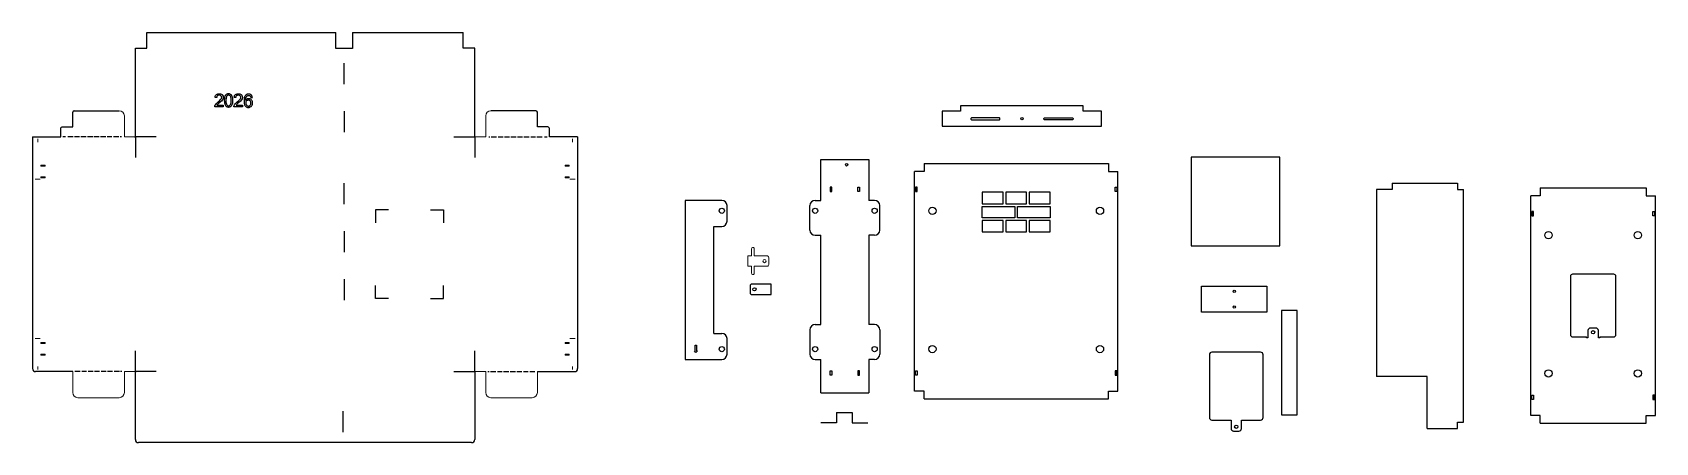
# Model space of a CAD drawing. Header units: inches. Extents: x 128818 to 131926, y 6467 to 7253.
import ezdxf

# ---------------------------------------------------------------- set-up
doc = ezdxf.new("R2010")
doc.units = ezdxf.units.IN
doc.header["$MEASUREMENT"] = 0
doc.layers.add('Layer1', color=7, linetype='Continuous')

msp = doc.modelspace()

# ---------------------------------------------------------------- linework, layer by layer
at = {"color": 7}
for p, q in [((129036.6, 7222.6), (129036.6, 7252.6)), ((129398.6, 7221.6), (129398.6, 7252.6)), ((129430.6, 7252.6), (129430.6, 7221.6)), ((129642.6, 7222.6), (129642.6, 7252.6)), ((129014.6, 7053.6), (129014.6, 7222.6)), ((129014.6, 7222.6), (129036.6, 7222.6)), ((129430.6, 7221.6), (129398.6, 7221.6)), ((129664.6, 7222.6), (129642.6, 7222.6)), ((129664.6, 7053.6), (129664.6, 7222.6)), ((128894.6, 7071.6), (128894.6, 7099.6)), ((128897.6, 7102.6), (128983.6, 7102.6)), ((129781.6, 7102.6), (129695.6, 7102.6)), ((129784.6, 7071.6), (129784.6, 7099.6)), ((128817.6, 7052.6), (128817.6, 6608.6)), ((128817.6, 7052.6), (128871.6, 7052.6)), ((129861.6, 7052.6), (129807.6, 7052.6)), ((129861.6, 7052.6), (129861.6, 6608.6)), ((128894.6, 6602.6), (128823.6, 6602.6)), ((129014.6, 6472.6), (129014.6, 6601.6)), ((129664.6, 6601.6), (129664.6, 6472.6)), ((129784.6, 6602.6), (129855.6, 6602.6)), ((129658.6, 6466.6), (129020.6, 6466.6))]:
    msp.add_line(p, q, dxfattribs=at)
at = {"color": 6}
for p, q in [((129414.6, 7153.7), (129414.6, 7193.7)), ((129414.6, 7101.6), (129414.6, 7061.6)), ((128880.9, 7052.6), (128875.9, 7052.6)), ((128895.4, 7052.6), (128885.4, 7052.6)), ((128907.4, 7052.6), (128898.4, 7052.6)), ((128920.4, 7052.6), (128910.4, 7052.6)), ((128932.9, 7052.6), (128922.9, 7052.6)), ((128945.1, 7052.6), (128935.4, 7052.6)), ((128957.9, 7052.6), (128948.1, 7052.6)), ((128969.9, 7052.6), (128960.4, 7052.6)), ((128982.9, 7052.6), (128972.9, 7052.6)), ((128987.9, 7052.6), (128985.4, 7052.6)), ((129014.6, 7051.6), (129014.6, 7012.9)), ((129014.6, 7051.6), (129014.6, 7012.9)), ((129054.3, 7052.6), (129015.6, 7052.6)), ((129054.3, 7052.6), (129015.6, 7052.6)), ((129624.8, 7052.6), (129663.6, 7052.6)), ((129624.8, 7052.6), (129663.6, 7052.6)), ((129664.6, 7051.6), (129664.6, 7012.9)), ((129664.6, 7051.6), (129664.6, 7012.9)), ((129691.3, 7052.6), (129693.8, 7052.6)), ((129696.3, 7052.6), (129706.3, 7052.6)), ((129709.3, 7052.6), (129718.8, 7052.6)), ((129721.3, 7052.6), (129731, 7052.6)), ((129734, 7052.6), (129743.8, 7052.6)), ((129746.3, 7052.6), (129756.3, 7052.6)), ((129758.8, 7052.6), (129768.8, 7052.6)), ((129771.8, 7052.6), (129780.8, 7052.6)), ((129783.8, 7052.6), (129793.8, 7052.6)), ((129798.3, 7052.6), (129803.3, 7052.6)), ((129414.6, 6923.8), (129414.6, 6963.8)), ((129414.6, 6871.8), (129414.6, 6831.8)), ((129414.6, 6779.8), (129414.6, 6739.8)), ((129014.6, 6603.6), (129014.6, 6642.4)), ((129014.6, 6603.6), (129014.6, 6642.4)), ((129664.6, 6603.6), (129664.6, 6642.4)), ((129664.6, 6603.6), (129664.6, 6642.4)), ((128909, 6602.6), (128899, 6602.6)), ((128921, 6602.6), (128912, 6602.6)), ((128934, 6602.6), (128924, 6602.6)), ((128946.2, 6602.6), (128936.5, 6602.6)), ((128959, 6602.6), (128949.2, 6602.6)), ((128971, 6602.6), (128961.5, 6602.6)), ((128984, 6602.6), (128974, 6602.6)), ((128989, 6602.6), (128986.5, 6602.6)), ((129054.3, 6602.6), (129015.6, 6602.6)), ((129054.3, 6602.6), (129015.6, 6602.6)), ((129624.8, 6602.6), (129663.6, 6602.6)), ((129624.8, 6602.6), (129663.6, 6602.6)), ((129689.9, 6602.6), (129692.4, 6602.6)), ((129694.9, 6602.6), (129704.9, 6602.6)), ((129707.9, 6602.6), (129717.4, 6602.6)), ((129719.9, 6602.6), (129729.6, 6602.6)), ((129732.6, 6602.6), (129742.4, 6602.6)), ((129744.9, 6602.6), (129754.9, 6602.6)), ((129757.9, 6602.6), (129766.9, 6602.6)), ((129769.9, 6602.6), (129779.9, 6602.6)), ((129412.1, 6526.6), (129412.1, 6486.6))]:
    msp.add_line(p, q, dxfattribs=at)
at = {"color": 7, "lineweight": 5, "ltscale": 2}
for p, q in [((128993.6, 7092.6), (128993.6, 7052.6)), ((129685.6, 7092.6), (129685.6, 7052.6)), ((129013.6, 7052.6), (128993.6, 7052.6)), ((129665.6, 7052.6), (129685.6, 7052.6)), ((128894.6, 6602.6), (128894.6, 6562.6)), ((129013.6, 6602.6), (128993.6, 6602.6)), ((128993.6, 6562.6), (128993.6, 6602.6)), ((129665.6, 6602.6), (129685.6, 6602.6)), ((129685.6, 6562.6), (129685.6, 6602.6)), ((129784.6, 6602.6), (129784.6, 6562.6)), ((128904.6, 6552.6), (128983.6, 6552.6)), ((129774.6, 6552.6), (129695.6, 6552.6))]:
    msp.add_line(p, q, dxfattribs=at)
at = {"color": 2}
for p, q in [((130560, 7101.7), (130560, 7072.7)), ((130595, 7101.7), (130560, 7101.7)), ((130830, 7111.7), (130595, 7111.7)), ((130595, 7111.7), (130595, 7101.7)), ((130830, 7101.7), (130830, 7111.7)), ((130865, 7101.7), (130830, 7101.7)), ((130865, 7072.7), (130865, 7101.7)), ((130560, 7072.7), (130865, 7072.7)), ((130525, 7001.3), (130878, 7001.3)), ((131421.4, 6963.5), (131546.4, 6963.5)), ((131421.4, 6963.5), (131421.4, 6951.5)), ((131546.4, 6963.5), (131546.4, 6951.5)), ((131546.4, 6951.5), (131558.4, 6951.5)), ((131558.4, 6505.5), (131558.4, 6951.5)), ((131488.4, 6493.5), (131488.4, 6593.5)), ((130525, 6550.3), (130878, 6550.3)), ((130357.6, 6504.5), (130327.6, 6504.5)), ((130357.6, 6524.5), (130387.6, 6524.5)), ((130357.6, 6524.5), (130357.6, 6504.5)), ((130387.6, 6524.5), (130387.6, 6504.5)), ((130387.6, 6504.5), (130417.6, 6504.5)), ((131546.4, 6493.5), (131546.4, 6505.5)), ((131546.4, 6505.5), (131558.4, 6505.5)), ((131488.4, 6493.5), (131546.4, 6493.5))]:
    msp.add_line(p, q, dxfattribs=at)
at = {"color": 3, "lineweight": 5, "ltscale": 2}
for p, q in [((128827.6, 7048.6), (128827.6, 7042.6)), ((129851.6, 7048.6), (129851.6, 7042.6)), ((128832.6, 6971.2), (128822.6, 6971.2)), ((129846.6, 6971.2), (129856.6, 6971.2)), ((128832.6, 6666.2), (128822.6, 6666.2)), ((129846.6, 6666.2), (129856.6, 6666.2)), ((128827.6, 6606.6), (128827.6, 6612.6)), ((129851.6, 6606.6), (129851.6, 6612.6))]:
    msp.add_line(p, q, dxfattribs=at)
at = {"color": 215, "true_color": 0xa953a0}
for p, q in [((130327.4, 6930.8), (130327.4, 7009.2)), ((130327.4, 7009.2), (130419.4, 7009.2)), ((130419.4, 7009.2), (130419.4, 6930.8)), ((130306.4, 6873.8), (130306.4, 6920.8)), ((130316.4, 6930.8), (130327.4, 6930.8)), ((130430.4, 6930.8), (130419.4, 6930.8)), ((130440.4, 6873.8), (130440.4, 6920.8)), ((130316.4, 6863.8), (130327.4, 6863.8)), ((130327.4, 6692.8), (130327.4, 6863.8)), ((130419.4, 6863.8), (130419.4, 6692.8)), ((130430.4, 6863.8), (130419.4, 6863.8)), ((130316.4, 6692.8), (130327.4, 6692.8)), ((130430.4, 6692.8), (130419.4, 6692.8)), ((130306.4, 6682.8), (130306.4, 6635.8)), ((130440.4, 6682.8), (130440.4, 6635.8)), ((130316.4, 6625.8), (130327.4, 6625.8)), ((130419.4, 6625.8), (130419.4, 6562.2)), ((130430.4, 6625.8), (130419.4, 6625.8))]:
    msp.add_line(p, q, dxfattribs=at)
at = {"color": 114}
for p, q in [((131421.4, 6951.5), (131391.4, 6951.5)), ((131391.4, 6951.5), (131391.4, 6593.5))]:
    msp.add_line(p, q, dxfattribs=at)
at = {"color": 31, "true_color": 0xfecc66}
for p, q in [((131704.9, 6954.7), (131907.9, 6954.7)), ((131704.9, 6503.7), (131907.9, 6503.7))]:
    msp.add_line(p, q, dxfattribs=at)
at = {"color": 4}
for p, q in [((130122.7, 6930.8), (130067.7, 6930.8)), ((130067.7, 6930.8), (130067.7, 6625.8)), ((130137.7, 6930.8), (130122.7, 6930.8)), ((130147.7, 6890.8), (130147.7, 6920.8)), ((130122.7, 6675.8), (130122.7, 6880.8)), ((130122.7, 6880.8), (130137.7, 6880.8)), ((130122.7, 6675.8), (130137.7, 6675.8)), ((130147.7, 6635.8), (130147.7, 6665.8)), ((130067.7, 6625.8), (130126.7, 6625.8)), ((130126.7, 6625.8), (130137.7, 6625.8))]:
    msp.add_line(p, q, dxfattribs=at)
at = {"color": 7}
for points in [[(129036.6, 7252.6), (129398.6, 7252.6)], [(129430.6, 7252.6), (129642.6, 7252.6)]]:
    msp.add_lwpolyline(points, dxfattribs=at)
at = {"color": 6}
for points in [[(129170.4, 7127.7), (129167.2, 7127.9), (129167.4, 7129.3), (129167.7, 7130.6), (129168.2, 7131.6), (129169.1, 7132.8), (129170, 7133.7), (129171.2, 7134.3), (129172.7, 7134.9), (129173.9, 7135.1), (129175.1, 7135.2), (129176.6, 7135.1), (129178, 7134.8), (129179.3, 7134.3), (129180.7, 7133.5), (129181.7, 7132.4), (129182.6, 7130.8), (129182.9, 7129.6), (129183.1, 7128.5), (129183.1, 7127), (129182.8, 7126.2), (129182.4, 7125.1), (129181.5, 7123.7), (129180.8, 7122.6), (129179.4, 7121.1), (129178, 7119.7), (129176.4, 7118.4), (129173.3, 7115.8), (129172.2, 7114.7), (129171.6, 7114.1), (129170.9, 7113.1), (129183.1, 7113.1), (129183.1, 7110.1), (129166.7, 7110.1), (129166.7, 7110.8), (129166.8, 7111.6), (129167.1, 7112.7), (129168, 7114.2), (129169.2, 7115.9), (129171, 7117.6), (129173.2, 7119.5), (129175.8, 7121.7), (129177.3, 7123.3), (129178.6, 7124.7), (129179.5, 7126.2), (129179.9, 7127.4), (129180, 7128.6), (129179.9, 7129.2), (129179.7, 7129.8), (129179.3, 7130.6), (129178.6, 7131.4), (129177.8, 7131.9), (129176.6, 7132.5), (129175.5, 7132.5), (129174.4, 7132.5), (129173.5, 7132.3), (129172.8, 7132), (129171.9, 7131.5), (129171.1, 7130.6), (129170.7, 7129.7), (129170.5, 7129), (129170.4, 7128.4)], [(129206.9, 7127.7), (129203.8, 7127.9), (129204, 7129.3), (129204.2, 7130.6), (129204.8, 7131.6), (129205.6, 7132.8), (129206.6, 7133.7), (129207.8, 7134.3), (129209.3, 7134.9), (129210.4, 7135.1), (129211.6, 7135.2), (129213.2, 7135.1), (129214.6, 7134.8), (129215.8, 7134.3), (129217.2, 7133.5), (129218.3, 7132.4), (129219.2, 7130.8), (129219.5, 7129.6), (129219.6, 7128.5), (129219.6, 7127), (129219.4, 7126.2), (129218.9, 7125.1), (129218.1, 7123.7), (129217.3, 7122.6), (129215.9, 7121.1), (129214.5, 7119.7), (129212.9, 7118.4), (129209.9, 7115.8), (129208.7, 7114.7), (129208.1, 7114.1), (129207.5, 7113.1), (129219.7, 7113.1), (129219.6, 7110.1), (129203.2, 7110.1), (129203.2, 7110.8), (129203.4, 7111.6), (129203.6, 7112.7), (129204.5, 7114.2), (129205.8, 7115.9), (129207.5, 7117.6), (129209.7, 7119.5), (129212.4, 7121.7), (129213.9, 7123.3), (129215.1, 7124.7), (129216, 7126.2), (129216.4, 7127.4), (129216.5, 7128.6), (129216.4, 7129.2), (129216.2, 7129.8), (129215.8, 7130.6), (129215.1, 7131.4), (129214.4, 7131.9), (129213.2, 7132.5), (129212.1, 7132.5), (129210.9, 7132.5), (129210.1, 7132.3), (129209.3, 7132), (129208.4, 7131.5), (129207.7, 7130.6), (129207.3, 7129.7), (129207, 7129), (129206.9, 7128.4)], [(130509, 6947.8), (130512, 6947.8), (130512, 6955.8), (130509, 6955.8)], [(130636.5, 6924.3), (130676.5, 6924.3), (130676.5, 6946.3), (130636.5, 6946.3)], [(130681.5, 6924.3), (130721.5, 6924.3), (130721.5, 6946.3), (130681.5, 6946.3)], [(130726.5, 6924.3), (130766.5, 6924.3), (130766.5, 6946.3), (130726.5, 6946.3)], [(130894, 6947.8), (130891, 6947.8), (130891, 6955.8), (130894, 6955.8)], [(130699, 6897.3), (130636.5, 6897.3), (130636.5, 6919.3), (130699, 6919.3)], [(130766.5, 6897.3), (130704, 6897.3), (130704, 6919.3), (130766.5, 6919.3)], [(130636.5, 6870.3), (130676.5, 6870.3), (130676.5, 6892.3), (130636.5, 6892.3)], [(130681.5, 6870.3), (130721.5, 6870.3), (130721.5, 6892.3), (130681.5, 6892.3)], [(130726.5, 6870.3), (130766.5, 6870.3), (130766.5, 6892.3), (130726.5, 6892.3)], [(130509, 6603.8), (130512, 6603.8), (130512, 6595.8), (130509, 6595.8)], [(130894, 6603.8), (130891, 6603.8), (130891, 6595.8), (130894, 6595.8)]]:
    msp.add_lwpolyline(points, close=True, dxfattribs=at)
at = {"color": 1}
for points in [[(129192.7, 7135.1), (129191.3, 7134.9), (129190.5, 7134.6), (129189.7, 7134.4), (129188.6, 7133.6), (129187.5, 7132.5), (129186.8, 7131.5), (129186, 7129.9), (129185.6, 7128.3), (129185.2, 7126.2), (129185, 7124.3), (129185, 7122.1), (129185.1, 7120.6), (129185.3, 7117.8), (129185.9, 7115.6), (129186.4, 7114), (129187.2, 7112.6), (129187.8, 7111.9), (129188.8, 7111), (129189.5, 7110.5), (129190.4, 7110.1), (129191.9, 7109.8), (129192.9, 7109.7), (129193.9, 7109.7), (129195.2, 7109.9), (129196.4, 7110.3), (129197.8, 7111.1), (129198.9, 7112.2), (129199.6, 7113.3), (129200.2, 7114.3), (129200.7, 7116), (129201, 7117.2), (129201.3, 7119.3), (129201.4, 7120.9), (129201.3, 7123.7), (129201.2, 7126.1), (129200.7, 7128.4), (129200.3, 7129.9), (129199.7, 7131.1), (129199.1, 7132.2), (129198.2, 7133.2), (129197.1, 7134), (129196, 7134.6), (129194.9, 7134.9), (129194, 7135.1), (129193.4, 7135.1)], [(129193.2, 7132.5), (129192.3, 7132.4), (129191.2, 7132.1), (129190.6, 7131.7), (129189.9, 7130.9), (129189.3, 7130), (129188.9, 7128.8), (129188.6, 7127.6), (129188.3, 7125.8), (129188.2, 7124.2), (129188.1, 7121.9), (129188.2, 7119.3), (129188.5, 7117), (129189.1, 7115.1), (129189.8, 7114), (129190.6, 7113.1), (129191.3, 7112.6), (129192.2, 7112.2), (129193.3, 7112.2), (129194.1, 7112.3), (129194.9, 7112.6), (129195.7, 7113.1), (129196.2, 7113.6), (129196.8, 7114.3), (129197.2, 7115), (129197.6, 7116.1), (129197.9, 7117.7), (129198.2, 7119.8), (129198.2, 7122), (129198.2, 7124.5), (129197.9, 7126.5), (129197.7, 7127.8), (129197.3, 7129.4), (129196.8, 7130.6), (129196.1, 7131.3), (129195.2, 7132), (129194.3, 7132.4), (129193.8, 7132.5)], [(129235.7, 7128), (129238.8, 7128.2), (129238.6, 7129.3), (129238.3, 7130.3), (129237.7, 7131.4), (129237.3, 7132), (129236.9, 7132.5), (129236.5, 7132.8), (129235.9, 7133.3), (129235.4, 7133.7), (129234.7, 7134), (129234.2, 7134.2), (129233.6, 7134.3), (129232.5, 7134.4), (129231.8, 7134.5), (129231, 7134.5), (129229.8, 7134.3), (129228.9, 7134.1), (129228, 7133.8), (129227.2, 7133.4), (129226.5, 7132.8), (129226, 7132.4), (129225.3, 7131.7), (129224.8, 7131), (129224.3, 7130.1), (129223.9, 7129.1), (129223.6, 7128.2), (129223.2, 7127.1), (129222.9, 7124.9), (129222.7, 7122.7), (129222.7, 7120.3), (129222.7, 7118.6), (129223, 7116.5), (129223.4, 7115), (129223.9, 7113.6), (129224.6, 7112.5), (129225, 7111.9), (129225.5, 7111.3), (129226.4, 7110.5), (129227.1, 7110.1), (129228.3, 7109.5), (129229.4, 7109.1), (129230.7, 7109), (129231.8, 7109), (129232.6, 7109.1), (129233.8, 7109.3), (129234.8, 7109.8), (129235.8, 7110.4), (129236.2, 7110.7), (129237, 7111.4), (129237.7, 7112.4), (129238.2, 7113.3), (129238.7, 7114.4), (129239, 7115.6), (129239.2, 7117), (129239.2, 7117.8), (129239.1, 7119), (129238.8, 7120.2), (129238.4, 7121.3), (129237.9, 7122.2), (129237.3, 7123.1), (129236.4, 7123.9), (129235.5, 7124.6), (129234.8, 7125), (129233.8, 7125.3), (129233.2, 7125.5), (129232.5, 7125.6), (129231.6, 7125.6), (129230.9, 7125.6), (129229.8, 7125.4), (129229, 7125.1), (129228.2, 7124.7), (129227.5, 7124.3), (129226.9, 7123.7), (129226.4, 7123.2), (129225.7, 7122.3), (129225.7, 7123.4), (129225.8, 7124.6), (129226, 7125.5), (129226.2, 7126.7), (129226.5, 7127.7), (129226.7, 7128.4), (129227.2, 7129.4), (129227.6, 7129.9), (129228, 7130.5), (129228.4, 7130.8), (129228.8, 7131.2), (129229.3, 7131.4), (129229.8, 7131.7), (129230.3, 7131.9), (129230.8, 7131.9), (129231.3, 7131.9), (129231.9, 7132), (129232.6, 7131.9), (129233.2, 7131.6), (129233.6, 7131.4), (129234.1, 7131.1), (129234.5, 7130.7), (129234.8, 7130.3), (129235.1, 7129.9), (129235.3, 7129.3), (129235.5, 7128.7)], [(129231.5, 7122.9), (129230.7, 7122.9), (129230, 7122.8), (129229.3, 7122.5), (129228.6, 7122.2), (129228.1, 7121.9), (129227.5, 7121.3), (129226.8, 7120.5), (129226.4, 7119.6), (129226.3, 7118.7), (129226.2, 7117.6), (129226.2, 7116.7), (129226.4, 7115.6), (129226.8, 7114.7), (129227.2, 7113.8), (129227.8, 7113.1), (129228.2, 7112.7), (129228.8, 7112.1), (129229.6, 7111.8), (129230.6, 7111.6), (129231.3, 7111.5), (129232.1, 7111.6), (129232.6, 7111.7), (129233.3, 7112), (129233.8, 7112.3), (129234.1, 7112.7), (129234.6, 7113.1), (129235.2, 7113.9), (129235.6, 7114.6), (129235.8, 7115.2), (129235.9, 7115.8), (129236, 7116.5), (129236, 7117.3), (129236, 7117.8), (129235.9, 7118.7), (129235.7, 7119.5), (129235.4, 7120.2), (129235.2, 7120.8), (129234.6, 7121.5), (129234, 7122.1), (129233.2, 7122.5), (129232.4, 7122.8)]]:
    msp.add_lwpolyline(points, close=True, dxfattribs=at)
at = {"color": 2}
for points in [[(130616.5, 7085.2), (130668.5, 7085.2, 0.414214), (130670.5, 7087.2), (130670.5, 7087.2, 0.414214), (130668.5, 7089.2), (130616.5, 7089.2, 0.414214), (130614.5, 7087.2), (130614.5, 7087.2, 0.414214)], [(130808.5, 7085.2), (130756.5, 7085.2, -0.414214), (130754.5, 7087.2), (130754.5, 7087.2, -0.414214), (130756.5, 7089.2), (130808.5, 7089.2, -0.414214), (130810.5, 7087.2), (130810.5, 7087.2, -0.414214)]]:
    msp.add_lwpolyline(points, format="xyb", close=True, dxfattribs=at)
at = {"color": 7}
for points in [[(128871.6, 7052.6), (128871.6, 7068.6, -0.414214), (128874.6, 7071.6), (128894.6, 7071.6)], [(129807.6, 7052.6), (129807.6, 7068.6, 0.414214), (129804.6, 7071.6), (129784.6, 7071.6)]]:
    msp.add_lwpolyline(points, format="xyb", dxfattribs=at)
at = {"color": 3, "lineweight": 5, "ltscale": 2}
for points in [[(128833.6, 6998.2), (128833.6, 6996.2), (128841.6, 6996.2), (128841.6, 6998.2)], [(129845.6, 6998.2), (129845.6, 6996.2), (129837.6, 6996.2), (129837.6, 6998.2)], [(128833.6, 6974.2), (128833.6, 6976.2), (128841.6, 6976.2), (128841.6, 6974.2)], [(129845.6, 6974.2), (129845.6, 6976.2), (129837.6, 6976.2), (129837.6, 6974.2)], [(128833.6, 6658.2), (128833.6, 6656.2), (128841.6, 6656.2), (128841.6, 6658.2)], [(129845.6, 6658.2), (129845.6, 6656.2), (129837.6, 6656.2), (129837.6, 6658.2)], [(128833.6, 6634.2), (128833.6, 6636.2), (128841.6, 6636.2), (128841.6, 6634.2)], [(129845.6, 6634.2), (129845.6, 6636.2), (129837.6, 6636.2), (129837.6, 6634.2)]]:
    msp.add_lwpolyline(points, close=True, dxfattribs=at)
at = {"color": 2}
for points in [[(130525, 7001.3), (130525, 6986.3), (130507, 6986.3)], [(130878, 7001.3), (130878, 6986.3), (130896, 6986.3)], [(130507, 6565.3), (130507, 6986.3)], [(130896, 6565.3), (130896, 6986.3)], [(130525, 6550.3), (130525, 6565.3), (130507, 6565.3)], [(130878, 6550.3), (130878, 6565.3), (130896, 6565.3)]]:
    msp.add_lwpolyline(points, dxfattribs=at)
at = {"color": 31, "true_color": 0xfecc66}
for points in [[(131036.7, 6843.7), (131206.7, 6843.7), (131206.7, 7013.7), (131036.7, 7013.7)], [(131688.9, 6901.2), (131691.9, 6901.2), (131691.9, 6909.2), (131688.9, 6909.2)], [(131923.9, 6901.2), (131920.9, 6901.2), (131920.9, 6909.2), (131923.9, 6909.2)], [(131688.9, 6557.2), (131691.9, 6557.2), (131691.9, 6549.2), (131688.9, 6549.2)], [(131923.9, 6557.2), (131920.9, 6557.2), (131920.9, 6549.2), (131923.9, 6549.2)]]:
    msp.add_lwpolyline(points, close=True, dxfattribs=at)
at = {"color": 215, "true_color": 0xa953a0}
for points in [[(130345.4, 6947.8), (130348.4, 6947.8), (130348.4, 6955.8), (130345.4, 6955.8)], [(130401.4, 6947.8), (130398.4, 6947.8), (130398.4, 6955.8), (130401.4, 6955.8)], [(130345.4, 6603.8), (130348.4, 6603.8), (130348.4, 6595.8), (130345.4, 6595.8)], [(130401.4, 6603.8), (130398.4, 6603.8), (130398.4, 6595.8), (130401.4, 6595.8)]]:
    msp.add_lwpolyline(points, close=True, dxfattribs=at)
at = {"color": 31, "true_color": 0xfecc66}
for points in [[(131704.9, 6954.7), (131704.9, 6939.7), (131686.9, 6939.7)], [(131686.9, 6518.7), (131686.9, 6939.7)], [(131907.9, 6954.7), (131907.9, 6939.7), (131925.9, 6939.7)], [(131925.9, 6518.7), (131925.9, 6939.7)], [(131704.9, 6503.7), (131704.9, 6518.7), (131686.9, 6518.7)], [(131907.9, 6503.7), (131907.9, 6518.7), (131925.9, 6518.7)]]:
    msp.add_lwpolyline(points, dxfattribs=at)
at = {"color": 6}
for points in [[(129499.6, 6912.6), (129474.6, 6912.6), (129474.6, 6887.6)], [(129579.6, 6912.6), (129604.6, 6912.6), (129604.6, 6887.6)], [(129499.6, 6742.6), (129474.6, 6742.6), (129474.6, 6767.6)], [(129579.6, 6742.6), (129604.6, 6742.6), (129604.6, 6767.6)]]:
    msp.add_lwpolyline(points, dxfattribs=at)
at = {"color": 4}
for points in [[(130132.7, 6910.8, -1), (130142.7, 6910.8, -1)], [(130142.7, 6645.8, -1), (130132.7, 6645.8, -1)]]:
    msp.add_lwpolyline(points, format="xyb", close=True, dxfattribs=at)
at = {"color": 3, "lineweight": 5, "ltscale": 2}
for points in [[(130227.5, 6821.3, 0.414214), (130224.4, 6824.5), (130208.5, 6824.5), (130199.8, 6824.5), (130199.8, 6838, 0.414214), (130197.3, 6840.5, 0.414214), (130194.8, 6838), (130194.8, 6824.5), (130187.5, 6824.5), (130187.5, 6804.5), (130194.8, 6804.5), (130194.8, 6791, 0.414214), (130197.3, 6788.5, 0.414214), (130199.8, 6791), (130199.8, 6804.5), (130208.5, 6804.5), (130224.4, 6804.5, 0.414214), (130227.5, 6807.6)], [(130219.5, 6817.6, -1), (130219.5, 6811.3, -1)]]:
    msp.add_lwpolyline(points, format="xyb", close=True, dxfattribs=at)
at = {"color": 4}
msp.add_lwpolyline([(130089.4, 6653.3), (130089.4, 6642.6), (130090.9, 6642.6), (130088.2, 6639.1), (130085.6, 6642.6), (130087, 6642.6), (130087, 6653.3)], close=True, dxfattribs=at)
at = {"color": 2}
msp.add_circle((130712.5, 7087.2), 2.35, dxfattribs=at)
at = {"color": 215, "true_color": 0xa953a0}
for centre, radius in [((130376.7, 6999), 2.35), ((130316.4, 6910.8), 5), ((130430.4, 6910.8), 5), ((130316.4, 6645.8), 5), ((130430.4, 6645.8), 5)]:
    msp.add_circle(centre, radius, dxfattribs=at)
at = {"color": 7}
for centre, radius, start, end in [((128897.6, 7099.6), 3, 90, 180), ((129781.6, 7099.6), 3, 0, 90), ((128823.6, 6608.6), 6, 180, 270), ((129855.6, 6608.6), 6, 270, 0), ((129020.6, 6472.6), 6, 180, 270), ((129658.6, 6472.6), 6, 270, 0)]:
    msp.add_arc(centre, radius, start, end, dxfattribs=at)
at = {"color": 7, "lineweight": 5, "ltscale": 2}
for centre, start, end in [((128983.6, 7092.6), 0, 90), ((129695.6, 7092.6), 90, 180), ((128904.6, 6562.6), 180, 270), ((128983.6, 6562.6), 270, 0), ((129695.6, 6562.6), 180, 270), ((129774.6, 6562.6), 270, 0)]:
    msp.add_arc(centre, 10, start, end, dxfattribs=at)
at = {"color": 4}
for centre, start, end in [((130137.7, 6920.8), 0, 90), ((130137.7, 6890.8), 270, 0), ((130137.7, 6665.8), 0, 90), ((130137.7, 6635.8), 270, 360)]:
    msp.add_arc(centre, 10, start, end, dxfattribs=at)
at = {"color": 215, "true_color": 0xa953a0}
for centre, start, end in [((130316.4, 6920.8), 90, 180), ((130430.4, 6920.8), 0, 90), ((130316.4, 6873.8), 180, 270), ((130430.4, 6873.8), 270, 0), ((130316.4, 6682.8), 90, 180), ((130430.4, 6682.8), 0, 90), ((130316.4, 6635.8), 180, 270), ((130430.4, 6635.8), 270, 0)]:
    msp.add_arc(centre, 10, start, end, dxfattribs=at)
at = {"layer": 'Layer1', "color": 165, "true_color": 0x5e67af}
for p, q in [((131056.6, 6766.3), (131181.6, 6766.3)), ((131056.6, 6716.3), (131056.6, 6766.3)), ((131181.6, 6766.3), (131181.6, 6716.3)), ((131181.6, 6716.3), (131056.6, 6716.3)), ((131488.4, 6593.5), (131391.4, 6593.5))]:
    msp.add_line(p, q, dxfattribs=at)
at = {"layer": 'Layer1', "color": 31, "true_color": 0xfecc66}
for p, q in [((131793.4, 6667.2), (131793.4, 6669.2)), ((131796.4, 6667.2), (131793.4, 6667.2)), ((131819.4, 6667.2), (131816.4, 6667.2)), ((131819.4, 6669.2), (131819.4, 6667.2))]:
    msp.add_line(p, q, dxfattribs=at)
at = {"layer": 'Layer1', "color": 215, "true_color": 0xa953a0}
for q in [(130327.4, 6625.8), (130419.4, 6562.2)]:
    msp.add_line((130327.4, 6562.2), q, dxfattribs=at)
at = {"layer": 'Layer1', "color": 31, "true_color": 0xfecc66}
for points in [[(131819.4, 6669.2), (131845.9, 6669.2, 0.414214), (131849.9, 6673.2), (131849.9, 6785.2, 0.414214), (131845.9, 6789.2), (131766.9, 6789.2, 0.414214), (131762.9, 6785.2), (131762.9, 6673.2, 0.414214), (131766.9, 6669.2), (131793.4, 6669.2)], [(131816.4, 6667.2), (131816.4, 6681.2, 0.414214), (131811.4, 6686.2), (131801.4, 6686.2, 0.414214), (131796.4, 6681.2), (131796.4, 6667.2)]]:
    msp.add_lwpolyline(points, format="xyb", dxfattribs=at)
at = {"layer": 'Layer1', "color": 3}
for points in [[(130211.1, 6770.3), (130195.3, 6770.3, 0.414214), (130192.1, 6767.2), (130192.1, 6753.5, 0.414214), (130195.3, 6750.3), (130211.1, 6750.3), (130232.1, 6750.3), (130232.1, 6770.3)], [(130200.1, 6757.2, -1), (130200.1, 6763.5, -1)], [(131174.5, 6634.8, 0.414214), (131169.5, 6639.8), (131076.5, 6639.8, 0.414214), (131071.5, 6634.8), (131071.5, 6514.8, 0.414214), (131076.5, 6509.8), (131113, 6509.8), (131113, 6493.8, 0.414214), (131118, 6488.8), (131128, 6488.8, 0.414214), (131133, 6493.8), (131133, 6509.8), (131169.5, 6509.8, 0.414214), (131174.5, 6514.8)], [(131126.1, 6496.8, -1), (131119.8, 6496.8, -1)]]:
    msp.add_lwpolyline(points, format="xyb", close=True, dxfattribs=at)
msp.add_lwpolyline([(131239.7, 6519.8), (131239.7, 6719.8), (131209.7, 6719.8), (131209.7, 6519.8)], close=True, dxfattribs=at)
at = {"layer": 'Layer1', "color": 31, "true_color": 0xfecc66}
msp.add_lwpolyline([(131809.6, 6678.2, -1), (131803.3, 6678.2, -1)], format="xyb", close=True, dxfattribs=at)
at = {"layer": 'Layer1', "color": 1}
for centre in [(130541, 6910.8), (130862, 6910.8), (130541, 6645.8), (130862, 6645.8)]:
    msp.add_circle(centre, 7, dxfattribs=at)
at = {"layer": 'Layer1', "color": 31, "true_color": 0xfecc66}
for centre in [(131720.9, 6864.2), (131891.9, 6864.2), (131720.9, 6599.2), (131891.9, 6599.2)]:
    msp.add_circle(centre, 7, dxfattribs=at)
at = {"layer": 'Layer1', "color": 165, "true_color": 0x5e67af}
for centre in [(131119.1, 6756.3), (131119.1, 6726.3)]:
    msp.add_circle(centre, 2.35, dxfattribs=at)
at = {"layer": 'Layer1', "color": 7}
for centre, start, end in [((129014.6, 7052.6), 180, 90), ((129664.6, 7052.6), 90, 0), ((129014.6, 6602.6), 270, 180), ((129664.6, 6602.6), 360, 270)]:
    msp.add_arc(centre, 1, start, end, dxfattribs=at)

doc.saveas('drawing.dxf')
